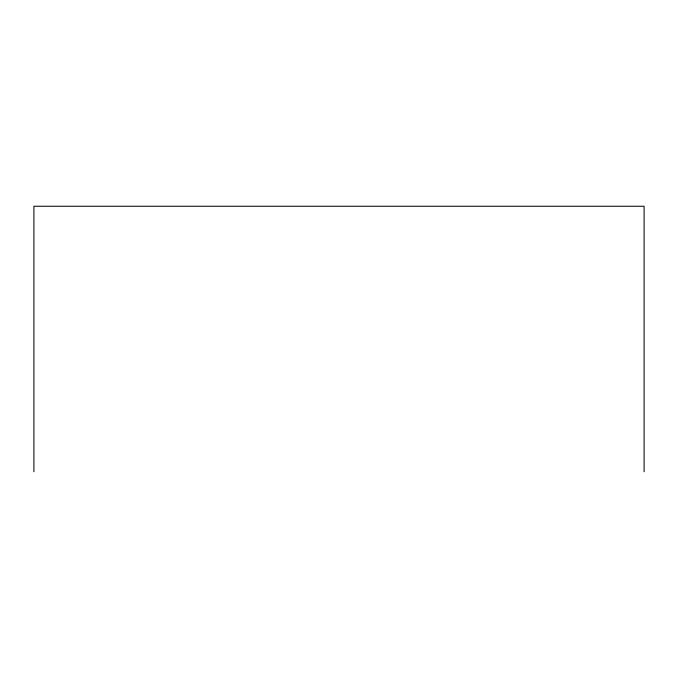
<?xml version="1.0" encoding="UTF-8"?>
<svg xmlns="http://www.w3.org/2000/svg" width="678" height="678" viewBox="0 0 678 678"><rect width="100%" height="100%" fill="white"/><g stroke="black" fill="none" stroke-linecap="round" stroke-linejoin="round"><path stroke-width="1.02" d="M644.1 471.752L644.1 206.248L33.9 206.248L33.9 471.752"/></g></svg>
